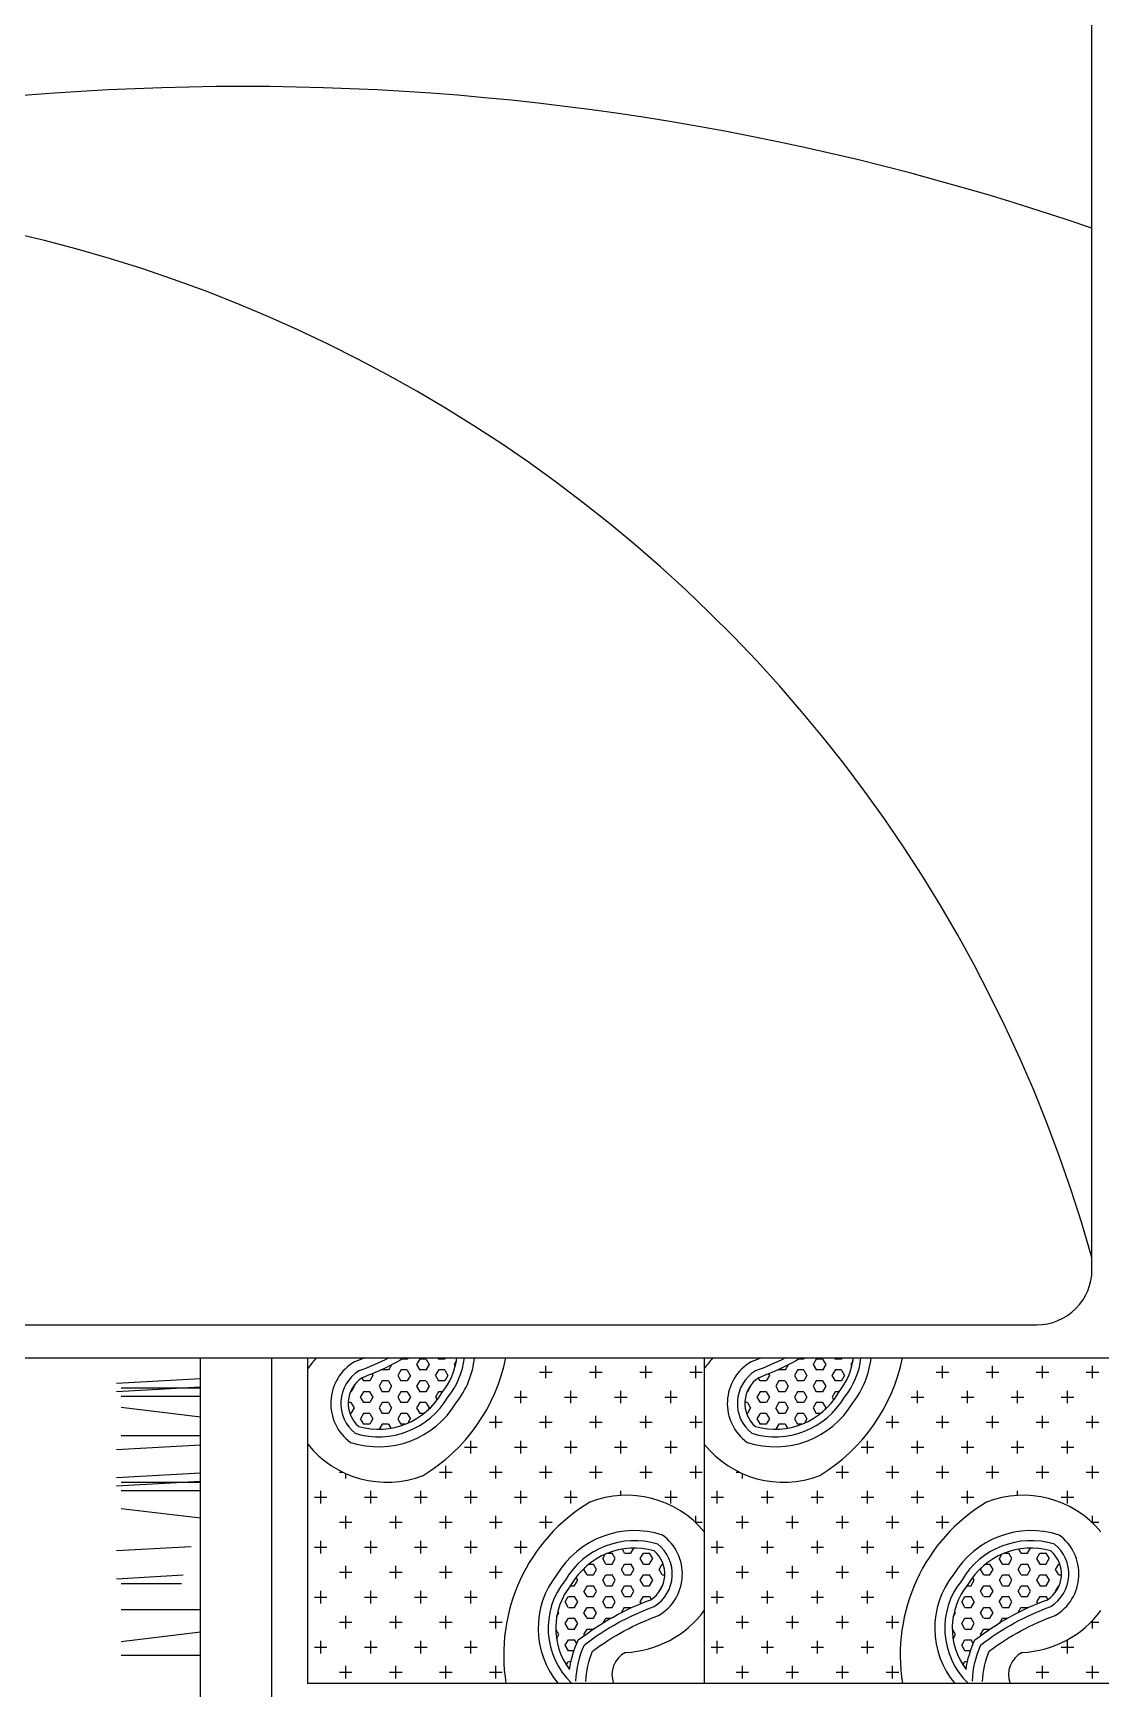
# Model space of a CAD drawing. Header units: inches. Extents: x 3 to 45, y 10.7 to 35.5.
# Drawn here: x 25.928 to 26.896, y 12.204 to 13.705 of the extents above; entities that cross this region are included whole.
import ezdxf

# ---------------------------------------------------------------- set-up
doc = ezdxf.new("R2010")
doc.units = ezdxf.units.IN
doc.header["$MEASUREMENT"] = 0
for name, color, linetype in [('02', 2, 'Continuous'), ('4', 4, 'Continuous'), ('8', 8, 'Continuous')]:
    doc.layers.add(name, color=color, linetype=linetype)

msp = doc.modelspace()

# ---------------------------------------------------------------- hatches: boundary and pattern name
at = {"layer": '8'}
h = msp.add_hatch(dxfattribs=at)
h.set_pattern_fill('HEX', color=256, scale=0.04536, style=0)
h.set_pattern_definition([(180, (39.94307019386015, 10.09667387131045), (0, -0.009820728081360003), [0.005670000000000001, -0.01134]), (299.9999999999999, (39.94307019386015, 10.09667387131045), (0.00850500000211697, 0.004910364040679999), [0.005670000000000001, -0.01134]), (239.9999999999999, (39.93740019387606, 10.09667387131045), (0.00850500000211697, -0.004910364040680001), [0.00567, -0.01134])])
edge = h.paths.add_edge_path()
edge.add_arc((26.14014386358504, 12.71864821317299), 0.2480810699996519, 290.2997191052991, 300.0823525223184, ccw=False)
edge.add_arc((26.24130931102123, 12.46268112827956), 0.02775933668224669, 122.9498138577232, 229.0990009114391)
edge.add_arc((26.240997247821, 12.50556652019778), 0.06631821612232494, 254.3738145200352, 329.9117373066693)
edge.add_arc((26.25012469604026, 12.51187954509051), 0.06239832550080207, 320.6541090173525, 352.7289616361848)
h = msp.add_hatch(dxfattribs=at)
h.set_pattern_fill('HEX', color=256, scale=0.04536, style=0)
h.set_pattern_definition([(180, (40.30265141172841, 10.09667387131045), (0, -0.009820728081360003), [0.005670000000000001, -0.01134]), (299.9999999999999, (40.30265141172841, 10.09667387131045), (0.00850500000211697, 0.004910364040679999), [0.005670000000000001, -0.01134]), (239.9999999999999, (40.29698141174431, 10.09667387131045), (0.00850500000211697, -0.004910364040680001), [0.00567, -0.01134])])
edge = h.paths.add_edge_path()
edge.add_arc((26.4997250814533, 12.71864821317299), 0.2480810699996519, 290.2997191052991, 300.0823525223184, ccw=False)
edge.add_arc((26.60089052888948, 12.46268112827956), 0.02775933668224669, 122.9498138577232, 229.0990009114391)
edge.add_arc((26.60057846568926, 12.50556652019778), 0.06631821612232494, 254.3738145200352, 329.9117373066693)
edge.add_arc((26.60970591396672, 12.51187954529299), 0.06239832558415823, 320.6541088396893, 352.7289614585242)
h = msp.add_hatch(dxfattribs=at)
h.set_pattern_fill('HEX', color=256, scale=0.04536, style=0)
h.set_pattern_definition([(0, (12.77108698709909, 14.67405167323155), (0, 0.009820728081360003), [0.005670000000000001, -0.01134]), (120, (12.77108698709909, 14.67405167323155), (-0.00850500000211697, -0.004910364040679999), [0.005669999999999962, -0.01133999999999992]), (59.99999999999999, (12.77675698708318, 14.67405167323155), (-0.00850500000211697, 0.004910364040680001), [0.005670000000000001, -0.01134])])
edge = h.paths.add_edge_path()
edge.add_arc((26.5076182164823, 12.2078840001296), 0.09450566844087932, 154.7059496320775, 171.7534955809176, ccw=False)
edge.add_arc((26.57401331746197, 12.05207733105461), 0.2480810702709695, 110.2997190750678, 127.7385221767868, ccw=False)
edge.add_arc((26.47284786999622, 12.30804441620417), 0.02775933667722478, 302.9498140076128, 409.0990010613999)
edge.add_arc((26.47315993319645, 12.26515902440476), 0.06631821603433133, 74.37381455099063, 149.9117373375489)
edge.add_arc((26.46403248497014, 12.25884599925401), 0.06239832556631, 140.6541088494713, 216.8329981283889)
h = msp.add_hatch(dxfattribs=at)
h.set_pattern_fill('HEX', color=256, scale=0.04536, style=0)
h.set_pattern_definition([(0, (13.13066820496734, 14.67405167323155), (0, 0.009820728081360003), [0.005670000000000001, -0.01134]), (120, (13.13066820496734, 14.67405167323155), (-0.00850500000211697, -0.004910364040679999), [0.005669999999999961, -0.01133999999999992]), (59.99999999999999, (13.13633820506785, 14.67405167323155), (-0.00850500000211697, 0.004910364040680001), [0.005670000000000001, -0.01134])])
edge = h.paths.add_edge_path()
edge.add_arc((26.86719943440876, 12.20788399974125), 0.09450566855418764, 154.7059494041257, 171.753495352967, ccw=False)
edge.add_arc((26.93359453538843, 12.05207733143415), 0.2480810699351954, 110.2997191180873, 127.73852221980741, ccw=False)
edge.add_arc((26.83242908792268, 12.30804441624788), 0.02775933668224669, 302.9498138577232, 409.0990009114391)
edge.add_arc((26.83274115112291, 12.26515902432967), 0.06631821612232494, 74.37381452003522, 149.9117373066693)
edge.add_arc((26.82361370283839, 12.25884599925401), 0.06239832556631, 140.6541088494713, 216.8329981283889)

# ---------------------------------------------------------------- linework, layer by layer
at = {"layer": '02'}
for p, q in [((26.38706794391893, 12.49113230167855), (26.39840794388711, 12.49113230167855)), ((26.39273794390302, 12.48546230167991), (26.39273794390302, 12.4968023016772)), ((26.43242794390808, 12.49113230167855), (26.44376794387627, 12.49113230167855)), ((26.43809794389218, 12.48546230167991), (26.43809794389218, 12.4968023016772)), ((26.47778794389724, 12.49113230167855), (26.48912794386543, 12.49113230167855)), ((26.48345794388134, 12.48546230167991), (26.48345794388134, 12.4968023016772)), ((26.5231479438864, 12.49113230167855), (26.53448794385459, 12.49113230167855)), ((26.5288179438705, 12.48546230167991), (26.5288179438705, 12.4968023016772)), ((26.74664916178718, 12.49113230167855), (26.75798916175536, 12.49113230167855)), ((26.75231916177127, 12.48546230167991), (26.75231916177127, 12.4968023016772)), ((26.79200916177634, 12.49113230167855), (26.80334916174452, 12.49113230167855)), ((26.79767916176043, 12.48546230167991), (26.79767916176043, 12.4968023016772)), ((26.8373691617655, 12.49113230167855), (26.84870916173368, 12.49113230167855)), ((26.84303916174959, 12.48546230167991), (26.84303916174959, 12.4968023016772)), ((26.88272916175466, 12.49113230167855), (26.89406916172284, 12.49113230167855)), ((26.88839916173875, 12.48546230167991), (26.88839916173875, 12.4968023016772)), ((26.07960096827283, 12.48500994082857), (26.00337337131187, 12.48076561399644)), ((26.07960096827283, 12.47738828097495), (26.00337337131187, 12.47314395414283)), ((26.07960096827283, 12.47652128716432), (26.00760783126153, 12.47652128716432)), ((26.37005794385023, 12.46278230168533), (26.37005794385023, 12.47412230168262)), ((26.41541794383939, 12.46278230168533), (26.41541794383939, 12.47412230168262)), ((26.46077794382855, 12.46278230168533), (26.46077794382855, 12.47412230168262)), ((26.50613794381771, 12.46278230168533), (26.50613794381771, 12.47412230168262)), ((26.72963916171848, 12.46278230168533), (26.72963916171848, 12.47412230168262)), ((26.77499916170764, 12.46278230168533), (26.77499916170764, 12.47412230168262)), ((26.8203591616968, 12.46278230168533), (26.8203591616968, 12.47412230168262)), ((26.86571916180238, 12.46278230168533), (26.86571916180238, 12.47412230168262)), ((26.07960096827283, 12.46889962732526), (26.00760783126153, 12.46889962732526)), ((26.07960096827283, 12.45035954366172), (26.00760783126153, 12.45884819731141)), ((26.36438794386614, 12.46845230168397), (26.37572794383432, 12.46845230168397)), ((26.4097479438553, 12.46845230168397), (26.42108794382348, 12.46845230168397)), ((26.45510794384446, 12.46845230168397), (26.46644794381264, 12.46845230168397)), ((26.50046794383362, 12.46845230168397), (26.51180794391822, 12.46845230168397)), ((26.72396916173439, 12.46845230168397), (26.73530916170258, 12.46845230168397)), ((26.76932916172355, 12.46845230168397), (26.78066916180815, 12.46845230168397)), ((26.81468916171271, 12.46845230168397), (26.82602916179731, 12.46845230168397)), ((26.86004916170187, 12.46845230168397), (26.87138916178647, 12.46845230168397)), ((26.34170794381335, 12.44577230167484), (26.35304794389795, 12.44577230167484)), ((26.34737794391386, 12.44010230167619), (26.34737794391386, 12.45144230167348)), ((26.38706794391893, 12.44577230167484), (26.39840794388711, 12.44577230167484)), ((26.39273794390302, 12.44010230167619), (26.39273794390302, 12.45144230167348)), ((26.43242794390808, 12.44577230167484), (26.44376794387627, 12.44577230167484)), ((26.43809794389218, 12.44010230167619), (26.43809794389218, 12.45144230167348)), ((26.47778794389724, 12.44577230167484), (26.48912794386543, 12.44577230167484)), ((26.48345794388134, 12.44010230167619), (26.48345794388134, 12.45144230167348)), ((26.5231479438864, 12.44577230167484), (26.53448794385459, 12.44577230167484)), ((26.5288179438705, 12.44010230167619), (26.5288179438705, 12.45144230167348)), ((26.70128916179802, 12.44577230167484), (26.71262916176621, 12.44577230167484)), ((26.70695916178211, 12.44010230167619), (26.70695916178211, 12.45144230167348)), ((26.74664916178718, 12.44577230167484), (26.75798916175536, 12.44577230167484)), ((26.75231916177127, 12.44010230167619), (26.75231916177127, 12.45144230167348)), ((26.79200916177634, 12.44577230167484), (26.80334916174452, 12.44577230167484)), ((26.79767916176043, 12.44010230167619), (26.79767916176043, 12.45144230167348)), ((26.8373691617655, 12.44577230167484), (26.84870916173368, 12.44577230167484)), ((26.84303916174959, 12.44010230167619), (26.84303916174959, 12.45144230167348)), ((26.88272916175466, 12.44577230167484), (26.89406916172284, 12.44577230167484)), ((26.88839916173875, 12.44010230167619), (26.88839916173875, 12.45144230167348)), ((26.07960096827283, 12.43338771997511), (26.00760783126153, 12.43338771997511)), ((26.32469794386107, 12.41742230168161), (26.32469794386107, 12.4287623016789)), ((26.37005794385023, 12.41742230168161), (26.37005794385023, 12.4287623016789)), ((26.41541794383939, 12.41742230168161), (26.41541794383939, 12.4287623016789)), ((26.46077794382855, 12.41742230168161), (26.46077794382855, 12.4287623016789)), ((26.50613794381771, 12.41742230168161), (26.50613794381771, 12.4287623016789)), ((26.68427916172933, 12.41742230168161), (26.68427916172933, 12.4287623016789)), ((26.72963916171848, 12.41742230168161), (26.72963916171848, 12.4287623016789)), ((26.77499916170764, 12.41742230168161), (26.77499916170764, 12.4287623016789)), ((26.8203591616968, 12.41742230168161), (26.8203591616968, 12.4287623016789)), ((26.86571916180238, 12.41742230168161), (26.86571916180238, 12.4287623016789)), ((26.07960096827283, 12.42489906632541), (26.00337337131187, 12.42065473949329)), ((26.31902794387698, 12.42309230168026), (26.33036794384516, 12.42309230168026)), ((26.36438794386614, 12.42309230168026), (26.37572794383432, 12.42309230168026)), ((26.4097479438553, 12.42309230168026), (26.42108794382348, 12.42309230168026)), ((26.45510794384446, 12.42309230168026), (26.46644794381264, 12.42309230168026)), ((26.50046794383362, 12.42309230168026), (26.51180794391822, 12.42309230168026)), ((26.67860916174523, 12.42309230168026), (26.68994916171342, 12.42309230168026)), ((26.72396916173439, 12.42309230168026), (26.73530916170258, 12.42309230168026)), ((26.76932916172355, 12.42309230168026), (26.78066916180815, 12.42309230168026)), ((26.81468916171271, 12.42309230168026), (26.82602916179731, 12.42309230168026)), ((26.86004916170187, 12.42309230168026), (26.87138916178647, 12.42309230168026)), ((26.07960096827283, 12.3994385889891), (26.00337337131187, 12.39519426217153)), ((26.20562794384587, 12.40041230168568), (26.20850356865249, 12.40041230168568)), ((26.21129794382997, 12.39474230167248), (26.21129794382997, 12.39912005718357)), ((26.29634794382419, 12.40041230168568), (26.30768794390879, 12.40041230168568)), ((26.30201794380828, 12.39474230167248), (26.30201794380828, 12.40608230168433)), ((26.34170794381335, 12.40041230168568), (26.35304794389795, 12.40041230168568)), ((26.34737794391386, 12.39474230167248), (26.34737794391386, 12.40608230168433)), ((26.38706794391893, 12.40041230168568), (26.39840794388711, 12.40041230168568)), ((26.39273794390302, 12.39474230167248), (26.39273794390302, 12.40608230168433)), ((26.43242794390808, 12.40041230168568), (26.44376794387627, 12.40041230168568)), ((26.43809794389218, 12.39474230167248), (26.43809794389218, 12.40608230168433)), ((26.47778794389724, 12.40041230168568), (26.48912794386543, 12.40041230168568)), ((26.48345794388134, 12.39474230167248), (26.48345794388134, 12.40608230168433)), ((26.5231479438864, 12.40041230168568), (26.53448794385459, 12.40041230168568)), ((26.5288179438705, 12.39474230167248), (26.5288179438705, 12.40608230168433)), ((26.56520916171413, 12.40041230168568), (26.56808478663716, 12.40041230168568)), ((26.57087916169822, 12.39474230167248), (26.57087916169822, 12.39912005718357)), ((26.65592916180886, 12.40041230168568), (26.66726916177705, 12.40041230168568)), ((26.66159916179295, 12.39474230167248), (26.66159916179295, 12.40608230168433)), ((26.70128916179802, 12.40041230168568), (26.71262916176621, 12.40041230168568)), ((26.70695916178211, 12.39474230167248), (26.70695916178211, 12.40608230168433)), ((26.74664916178718, 12.40041230168568), (26.75798916175536, 12.40041230168568)), ((26.75231916177127, 12.39474230167248), (26.75231916177127, 12.40608230168433)), ((26.79200916177634, 12.40041230168568), (26.80334916174452, 12.40041230168568)), ((26.79767916176043, 12.39474230167248), (26.79767916176043, 12.40608230168433)), ((26.8373691617655, 12.40041230168568), (26.84870916173368, 12.40041230168568)), ((26.84303916174959, 12.39474230167248), (26.84303916174959, 12.40608230168433)), ((26.88272916175466, 12.40041230168568), (26.89406916172284, 12.40041230168568)), ((26.88839916173875, 12.39474230167248), (26.88839916173875, 12.40608230168433)), ((26.07960096827283, 12.39181692913549), (26.00337337131187, 12.38757260231792)), ((26.07960096827283, 12.39094993533941), (26.00760783126153, 12.39094993533941)), ((26.07960096827283, 12.3833282754858), (26.00760783126153, 12.3833282754858)), ((26.18861794389359, 12.3720623016779), (26.18861794389359, 12.38340230167519)), ((26.23397794388275, 12.3720623016779), (26.23397794388275, 12.38340230167519)), ((26.27933794387191, 12.3720623016779), (26.27933794387191, 12.38340230167519)), ((26.32469794386107, 12.3720623016779), (26.32469794386107, 12.38340230167519)), ((26.37005794385023, 12.3720623016779), (26.37005794385023, 12.38340230167519)), ((26.41541794383939, 12.3720623016779), (26.41541794383939, 12.38340230167519)), ((26.46077794382855, 12.37931077369281), (26.46077794382855, 12.38340230167519)), ((26.50613794381771, 12.3720623016779), (26.50613794381771, 12.38340230167519)), ((26.54819916176185, 12.3720623016779), (26.54819916176185, 12.38340230167519)), ((26.59355916175101, 12.3720623016779), (26.59355916175101, 12.38340230167519)), ((26.63891916174017, 12.3720623016779), (26.63891916174017, 12.38340230167519)), ((26.68427916172933, 12.3720623016779), (26.68427916172933, 12.38340230167519)), ((26.72963916171848, 12.3720623016779), (26.72963916171848, 12.38340230167519)), ((26.77499916170764, 12.3720623016779), (26.77499916170764, 12.38340230167519)), ((26.8203591616968, 12.37931077369281), (26.8203591616968, 12.38340230167519)), ((26.86571916180238, 12.3720623016779), (26.86571916180238, 12.38340230167519)), ((26.1829479439095, 12.37773230167655), (26.19428794387769, 12.37773230167655)), ((26.22830794389866, 12.37773230167655), (26.23964794386685, 12.37773230167655)), ((26.27366794388782, 12.37773230167655), (26.28500794385601, 12.37773230167655)), ((26.31902794387698, 12.37773230167655), (26.33036794384516, 12.37773230167655)), ((26.36438794386614, 12.37773230167655), (26.37572794383432, 12.37773230167655)), ((26.4097479438553, 12.37773230167655), (26.42108794382348, 12.37773230167655)), ((26.50046794383362, 12.37773230167655), (26.51180794391822, 12.37773230167655)), ((26.54252916177775, 12.37773230167655), (26.55386916174594, 12.37773230167655)), ((26.58788916176691, 12.37773230167655), (26.5992291617351, 12.37773230167655)), ((26.63324916175607, 12.37773230167655), (26.64458916172426, 12.37773230167655)), ((26.67860916174523, 12.37773230167655), (26.68994916171342, 12.37773230167655)), ((26.72396916173439, 12.37773230167655), (26.73530916170258, 12.37773230167655)), ((26.76932916172355, 12.37773230167655), (26.78066916180815, 12.37773230167655)), ((26.86004916170187, 12.37773230167655), (26.87138916178647, 12.37773230167655)), ((26.07960096827283, 12.35865338081927), (26.00760783126153, 12.36714203448351)), ((26.20562794384587, 12.35505230168197), (26.21696794381406, 12.35505230168197)), ((26.21129794382997, 12.34938230168332), (26.21129794382997, 12.36072230168061)), ((26.25098794383503, 12.35505230168197), (26.26232794391963, 12.35505230168197)), ((26.25665794381912, 12.34938230168332), (26.25665794381912, 12.36072230168061)), ((26.29634794382419, 12.35505230168197), (26.30768794390879, 12.35505230168197)), ((26.30201794380828, 12.34938230168332), (26.30201794380828, 12.36072230168061)), ((26.34170794381335, 12.35505230168197), (26.35304794389795, 12.35505230168197)), ((26.34737794391386, 12.34938230168332), (26.34737794391386, 12.36072230168061)), ((26.38706794391893, 12.35505230168197), (26.39840794388711, 12.35505230168197)), ((26.39273794390302, 12.34938230168332), (26.39273794390302, 12.36072230168061)), ((26.52804935745936, 12.35505230168197), (26.53448794385459, 12.35505230168197)), ((26.5288179438705, 12.35433326919879), (26.5288179438705, 12.36072230168061)), ((26.56520916171413, 12.35505230168197), (26.57654916179873, 12.35505230168197)), ((26.57087916169822, 12.34938230168332), (26.57087916169822, 12.36072230168061)), ((26.61056916170329, 12.35505230168197), (26.62190916178789, 12.35505230168197)), ((26.61623916180379, 12.34938230168332), (26.61623916180379, 12.36072230168061)), ((26.65592916180886, 12.35505230168197), (26.66726916177705, 12.35505230168197)), ((26.66159916179295, 12.34938230168332), (26.66159916179295, 12.36072230168061)), ((26.70128916179802, 12.35505230168197), (26.71262916176621, 12.35505230168197)), ((26.70695916178211, 12.34938230168332), (26.70695916178211, 12.36072230168061)), ((26.74664916178718, 12.35505230168197), (26.75798916175536, 12.35505230168197)), ((26.75231916177127, 12.34938230168332), (26.75231916177127, 12.36072230168061)), ((26.88763057532761, 12.35505230168197), (26.89406916172284, 12.35505230168197)), ((26.88839916173875, 12.35433326919879), (26.88839916173875, 12.36072230168061)), ((26.07118957418989, 12.33272455989932), (26.00337337131187, 12.32894857666539)), ((26.1829479439095, 12.33237230167284), (26.19428794387769, 12.33237230167284)), ((26.18861794389359, 12.32670230167419), (26.18861794389359, 12.33804230167148)), ((26.22830794389866, 12.33237230167284), (26.23964794386685, 12.33237230167284)), ((26.23397794388275, 12.32670230167419), (26.23397794388275, 12.33804230167148)), ((26.27366794388782, 12.33237230167284), (26.28500794385601, 12.33237230167284)), ((26.27933794387191, 12.32670230167419), (26.27933794387191, 12.33804230167148)), ((26.31902794387698, 12.33237230167284), (26.33036794384516, 12.33237230167284)), ((26.32469794386107, 12.32670230167419), (26.32469794386107, 12.33804230167148)), ((26.36438794386614, 12.33237230167284), (26.37572794383432, 12.33237230167284)), ((26.37005794385023, 12.32670230167419), (26.37005794385023, 12.33804230167148)), ((26.54252916177775, 12.33237230167284), (26.55386916174594, 12.33237230167284)), ((26.54819916176185, 12.32670230167419), (26.54819916176185, 12.33804230167148)), ((26.58788916176691, 12.33237230167284), (26.5992291617351, 12.33237230167284)), ((26.59355916175101, 12.32670230167419), (26.59355916175101, 12.33804230167148)), ((26.63324916175607, 12.33237230167284), (26.64458916172426, 12.33237230167284)), ((26.63891916174017, 12.32670230167419), (26.63891916174017, 12.33804230167148)), ((26.67860916174523, 12.33237230167284), (26.68994916171342, 12.33237230167284)), ((26.68427916172933, 12.32670230167419), (26.68427916172933, 12.33804230167148)), ((26.72396916173439, 12.33237230167284), (26.73530916170258, 12.33237230167284)), ((26.72963916171848, 12.32670230167419), (26.72963916171848, 12.33804230167148)), ((26.20562794384587, 12.30969230167826), (26.21696794381406, 12.30969230167826)), ((26.21129794382997, 12.30402230167961), (26.21129794382997, 12.3153623016769)), ((26.25098794383503, 12.30969230167826), (26.26232794391963, 12.30969230167826)), ((26.25665794381912, 12.30402230167961), (26.25665794381912, 12.3153623016769)), ((26.29634794382419, 12.30969230167826), (26.30768794390879, 12.30969230167826)), ((26.30201794380828, 12.30402230167961), (26.30201794380828, 12.3153623016769)), ((26.34170794381335, 12.30969230167826), (26.35304794389795, 12.30969230167826)), ((26.34737794391386, 12.30402230167961), (26.34737794391386, 12.3153623016769)), ((26.56520916171413, 12.30969230167826), (26.57654916179873, 12.30969230167826)), ((26.57087916169822, 12.30402230167961), (26.57087916169822, 12.3153623016769)), ((26.61056916170329, 12.30969230167826), (26.62190916178789, 12.30969230167826)), ((26.61623916180379, 12.30402230167961), (26.61623916180379, 12.3153623016769)), ((26.65592916180886, 12.30969230167826), (26.66726916177705, 12.30969230167826)), ((26.66159916179295, 12.30402230167961), (26.66159916179295, 12.3153623016769)), ((26.70128916179802, 12.30969230167826), (26.71262916176621, 12.30969230167826)), ((26.70695916178211, 12.30402230167961), (26.70695916178211, 12.3153623016769)), ((26.06397990590468, 12.30686265067921), (26.00337337131187, 12.30348809932908)), ((26.06246168433264, 12.29924377249695), (26.00760783126153, 12.29924377249695)), ((26.1829479439095, 12.28701230168368), (26.19428794387769, 12.28701230168368)), ((26.18861794389359, 12.28134230168503), (26.18861794389359, 12.29268230168232)), ((26.22830794389866, 12.28701230168368), (26.23964794386685, 12.28701230168368)), ((26.23397794388275, 12.28134230168503), (26.23397794388275, 12.29268230168232)), ((26.27366794388782, 12.28701230168368), (26.28500794385601, 12.28701230168368)), ((26.27933794387191, 12.28134230168503), (26.27933794387191, 12.29268230168232)), ((26.31902794387698, 12.28701230168368), (26.33036794384516, 12.28701230168368)), ((26.32469794386107, 12.28134230168503), (26.32469794386107, 12.29268230168232)), ((26.54252916177775, 12.28701230168368), (26.55386916174594, 12.28701230168368)), ((26.54819916176185, 12.28134230168503), (26.54819916176185, 12.29268230168232)), ((26.58788916176691, 12.28701230168368), (26.5992291617351, 12.28701230168368)), ((26.59355916175101, 12.28134230168503), (26.59355916175101, 12.29268230168232)), ((26.63324916175607, 12.28701230168368), (26.64458916172426, 12.28701230168368)), ((26.63891916174017, 12.28134230168503), (26.63891916174017, 12.29268230168232)), ((26.67860916174523, 12.28701230168368), (26.68994916171342, 12.28701230168368)), ((26.68427916172933, 12.28134230168503), (26.68427916172933, 12.29268230168232)), ((26.07960096827283, 12.2755817453653), (26.00773223069537, 12.2755817453653)), ((26.20562794384587, 12.26433230167455), (26.21696794381406, 12.26433230167455)), ((26.21129794382997, 12.2586623016759), (26.21129794382997, 12.27000230167319)), ((26.25098794383503, 12.26433230167455), (26.26232794391963, 12.26433230167455)), ((26.25665794381912, 12.2586623016759), (26.25665794381912, 12.27000230167319)), ((26.29634794382419, 12.26433230167455), (26.30768794390879, 12.26433230167455)), ((26.30201794380828, 12.2586623016759), (26.30201794380828, 12.27000230167319)), ((26.34170794381335, 12.26433230167455), (26.35304794389795, 12.26433230167455)), ((26.34737794391386, 12.2586623016759), (26.34737794391386, 12.27000230167319)), ((26.56520916171413, 12.26433230167455), (26.57654916179873, 12.26433230167455)), ((26.57087916169822, 12.2586623016759), (26.57087916169822, 12.27000230167319)), ((26.61056916170329, 12.26433230167455), (26.62190916178789, 12.26433230167455)), ((26.61623916180379, 12.2586623016759), (26.61623916180379, 12.27000230167319)), ((26.65592916180886, 12.26433230167455), (26.66726916177705, 12.26433230167455)), ((26.66159916179295, 12.2586623016759), (26.66159916179295, 12.27000230167319)), ((26.70128916179802, 12.26433230167455), (26.71262916176621, 12.26433230167455)), ((26.70695916178211, 12.2586623016759), (26.70695916178211, 12.27000230167319)), ((26.88680504249915, 12.26433230167455), (26.89406916172284, 12.26433230167455)), ((26.88839916173875, 12.2586623016759), (26.88839916173875, 12.26597130025762)), ((26.07960096827283, 12.25518317688689), (26.00760783126153, 12.2466300621381)), ((26.07960096827283, 12.2341282929046), (26.00773223069537, 12.2341282929046)), ((26.1829479439095, 12.24165230167997), (26.19428794387769, 12.24165230167997)), ((26.18861794389359, 12.23598230168132), (26.18861794389359, 12.24732230167861)), ((26.22830794389866, 12.24165230167997), (26.23964794386685, 12.24165230167997)), ((26.23397794388275, 12.23598230168132), (26.23397794388275, 12.24732230167861)), ((26.27366794388782, 12.24165230167997), (26.28500794385601, 12.24165230167997)), ((26.27933794387191, 12.23598230168132), (26.27933794387191, 12.24732230167861)), ((26.31902794387698, 12.24165230167997), (26.33036794384516, 12.24165230167997)), ((26.32469794386107, 12.23598230168132), (26.32469794386107, 12.24732230167861)), ((26.54252916177775, 12.24165230167997), (26.55386916174594, 12.24165230167997)), ((26.54819916176185, 12.23598230168132), (26.54819916176185, 12.24732230167861)), ((26.58788916176691, 12.24165230167997), (26.5992291617351, 12.24165230167997)), ((26.59355916175101, 12.23598230168132), (26.59355916175101, 12.24732230167861)), ((26.63324916175607, 12.24165230167997), (26.64458916172426, 12.24165230167997)), ((26.63891916174017, 12.23598230168132), (26.63891916174017, 12.24732230167861)), ((26.67860916174523, 12.24165230167997), (26.68994916171342, 12.24165230167997)), ((26.68427916172933, 12.23598230168132), (26.68427916172933, 12.24732230167861)), ((26.86004916170187, 12.24165230167997), (26.87138916178647, 12.24165230167997)), ((26.86571916180238, 12.23598230168132), (26.86571916180238, 12.24732230167861)), ((26.20562794384587, 12.21897230168539), (26.21696794381406, 12.21897230168539)), ((26.21129794382997, 12.21330230167219), (26.21129794382997, 12.22464230168403)), ((26.25098794383503, 12.21897230168539), (26.26232794391963, 12.21897230168539)), ((26.25665794381912, 12.21330230167219), (26.25665794381912, 12.22464230168403)), ((26.29634794382419, 12.21897230168539), (26.30768794390879, 12.21897230168539)), ((26.30201794380828, 12.21330230167219), (26.30201794380828, 12.22464230168403)), ((26.34170794381335, 12.21897230168539), (26.35304794389795, 12.21897230168539)), ((26.34737794391386, 12.21330230167219), (26.34737794391386, 12.22464230168403)), ((26.56520916171413, 12.21897230168539), (26.57654916179873, 12.21897230168539)), ((26.57087916169822, 12.21330230167219), (26.57087916169822, 12.22464230168403)), ((26.61056916170329, 12.21897230168539), (26.62190916178789, 12.21897230168539)), ((26.61623916180379, 12.21330230167219), (26.61623916180379, 12.22464230168403)), ((26.65592916180886, 12.21897230168539), (26.66726916177705, 12.21897230168539)), ((26.66159916179295, 12.21330230167219), (26.66159916179295, 12.22464230168403)), ((26.70128916179802, 12.21897230168539), (26.71262916176621, 12.21897230168539)), ((26.70695916178211, 12.21330230167219), (26.70695916178211, 12.22464230168403)), ((26.8373691617655, 12.21897230168539), (26.84870916173368, 12.21897230168539)), ((26.84303916174959, 12.21330230167219), (26.84303916174959, 12.22464230168403)), ((26.88272916175466, 12.21897230168539), (26.89406916172284, 12.21897230168539)), ((26.88839916173875, 12.21330230167219), (26.88839916173875, 12.22464230168403))]:
    msp.add_line(p, q, dxfattribs=at)
for points in [[(25.31786469660274, 14.53398221248786), (25.31786469660274, 12.50398221248902), (26.91786469669588, 12.50398221248902), (26.91786469669588, 14.53398221248786)], [(26.91786469669588, 13.36546308403918), (27.3527446220307, 13.36546308403918), (27.3527446220307, 12.11158270990559), (26.07960096827283, 12.11158270990559), (26.07960096827283, 12.50398221248902)], [(26.91786469669588, 13.30066308404635), (27.28794462197967, 13.30066308404635), (27.28794462197967, 12.17638270989842), (26.14440096832387, 12.17638270989842), (26.14440096832387, 12.50398221248902)], [(27.25554462195415, 13.26826308404994), (27.25554462195415, 12.20878270990939), (26.17680096834939, 12.20878270990939)], [(26.17680096834939, 12.20878270990939), (26.17680096834939, 12.50398221248902)], [(26.53638218621764, 12.50398221248902), (26.53638218621764, 12.20878270990939)]]:
    msp.add_lwpolyline(points, dxfattribs=at)
for points in [[(26.17680096834939, 12.42566425230321, 0.327118991495692), (26.28153027954086, 12.39746592875595, 0.2102833993703764), (26.35649341786321, 12.50398221248902)], [(26.22867466426961, 12.50398221248902, -0.01086483780214387), (26.21926513732452, 12.50033875721416, 0.5411217863543134), (26.21567291416268, 12.42737082155505, 0.3490391417785465), (26.31146544997155, 12.46325669110952, 0.1432655877602136), (26.32799960974645, 12.50398221248902)], [(26.25029436358291, 12.50398221248902, -0.03069133284519554), (26.22318668033968, 12.49211231077057, 0.5209691084379955), (26.21988564752083, 12.43555824337087, 0.3456067798843853), (26.30398907255422, 12.4684331321259, 0.1420380717963073), (26.31887492513325, 12.50398221248902)], [(26.2644930712324, 12.50398221248902, -0.04271073334092054), (26.22621089056175, 12.48597530078401, 0.4993946391985516), (26.22313377446536, 12.44169945427707, 0.3420739398306334), (26.29837935882661, 12.47231897703746, 0.1408739072014354), (26.31202124815009, 12.50398221248902)], [(26.53638218621764, 12.42566425230321, 0.3271189914956898), (26.64111149752553, 12.39746592875595, 0.2102833993703764), (26.71607463573146, 12.50398221248902)], [(26.58825588213786, 12.50398221248902, -0.01086483780214031), (26.57884635519277, 12.50033875721416, 0.5411217863543134), (26.57525413203094, 12.42737082155505, 0.3490391417785466), (26.67104666795622, 12.46325669110952, 0.1432655877602277), (26.6875808276147, 12.50398221248902)], [(26.60987558145117, 12.50398221248902, -0.03069133284519858), (26.58276789820794, 12.49211231077057, 0.5209691084379954), (26.5794668655055, 12.43555824337087, 0.3456067798843853), (26.66357029042247, 12.4684331321259, 0.1420380717962864), (26.6784561430015, 12.50398221248902)], [(26.62407428910065, 12.50398221248902, -0.04271073334092054), (26.58579210843, 12.48597530078401, 0.4993946391985515), (26.58271499233361, 12.44169945427707, 0.3420739398306334), (26.65796057669487, 12.47231897703746, 0.1408739072014579), (26.67160246613476, 12.50398221248902)], [(26.53638218621764, 12.34625624716132, 0.3224756214508726), (26.43262690141838, 12.37325961577149, 0.3064658726302449), (26.35659157728351, 12.20878270990939)], [(26.89596340408589, 12.34625624716132, 0.3224756214508726), (26.79220811928663, 12.37325961577149, 0.3064658726302449), (26.71617279515177, 12.20878270990939)], [(26.42903467825655, 12.21057700472734, -0.09025133795253606), (26.43502171336714, 12.23808950442613, -0.07363654167371357), (26.49489204363472, 12.27038678732784, 0.5411217863543134), (26.49848426691297, 12.34335472298695, 0.3490391417785466), (26.40269173098769, 12.30746885343247, 0.3549231788205707), (26.40386158587917, 12.20878270990939)], [(26.7886158961248, 12.21057700472734, -0.09025133795253606), (26.79460293123539, 12.23808950442613, -0.07363654167371357), (26.85447326161939, 12.27038678732784, 0.5411217863543134), (26.85806548478122, 12.34335472298695, 0.3490391417785465), (26.76227294885594, 12.30746885343247, 0.3549231788205707), (26.76344280374743, 12.20878270990939)], [(26.41996800060425, 12.21088771364153, -0.09750625641589004), (26.42764830541838, 12.24388949930286, -0.07525265259921875), (26.49097050061956, 12.27861323377143, 0.5209691084379954), (26.49427153343841, 12.33516730115658, 0.3456067798843853), (26.41016810852144, 12.30229241240155, 0.3900242836171294), (26.41625561901875, 12.20878270990939)], [(26.7795492184725, 12.21088771364153, -0.09750625641589006), (26.78722952328663, 12.24388949930286, -0.07525265259921875), (26.85055171860423, 12.27861323377143, 0.5209691084379954), (26.85385275130666, 12.33516730115658, 0.3456067798843852), (26.76974932638969, 12.30229241240155, 0.3900242836171294), (26.775836836887, 12.20878270990939)]]:
    msp.add_lwpolyline(points, format="xyb", dxfattribs=at)
for points in [[(26.41408972348127, 12.22143916019555, -0.07452144396591523), (26.42217309737153, 12.24826286821186, -0.07623832618237616), (26.48794629051391, 12.28475024374344, 0.4993946391985515), (26.49102340649388, 12.32902609025037, 0.3420739398306334), (26.41577782224904, 12.29840656748998, 0.3452009433040968)], [(26.77367094134953, 12.22143916019555, -0.07452144396591523), (26.7817543153562, 12.24826286821186, -0.07623832618237616), (26.84752750838216, 12.28475024374344, 0.4993946391985515), (26.85060462447855, 12.32902609025037, 0.3420739398306333), (26.7753590401173, 12.29840656748998, 0.3452009433040969)]]:
    msp.add_lwpolyline(points, format="xyb", close=True, dxfattribs=at)
for centre, radius, start, end in [((26.11786469664931, 11.28450676755888), 2.372030084989045, 71.0576604553218, 108.9423395446782), ((25.61794072912581, 12.23641640376441), 1.319598155245207, 15.77081100556079, 101.8099105497785), ((26.25323016265448, 12.44031705223457), 0.09360197375831217, 137.1431478424412, 144.7393256795275), ((26.61281138063915, 12.44031705223457), 0.09360197375831217, 137.1431478424412, 144.7393256795275), ((26.46092701830476, 12.33040849230743), 0.09360197375831217, 272.4675281934724, 323.7193273017531), ((26.82050823617302, 12.33040849230743), 0.09360197375831217, 272.4675281934724, 323.7193273017531), ((26.47516975481104, 12.21685703063118), 0.02248900281268651, 117.008813773836, 201.0408927381767), ((26.83475097267929, 12.21685703063118), 0.02248900281268651, 117.008813773836, 201.0408927381767)]:
    msp.add_arc(centre, radius, start, end, dxfattribs=at)
at = {"layer": '4'}
msp.add_lwpolyline([(25.34786469663068, 14.47218040598814), (25.34786469663068, 12.58398221249077, 0.4142135623731124), (25.39786469667725, 12.53398221248786), (26.83786469662137, 12.53398221248786, 0.4142135623731097), (26.88786469666794, 12.58398221249077), (26.88786469666794, 14.47218040598814)], format="xyb", dxfattribs=at)

doc.saveas('drawing.dxf')
